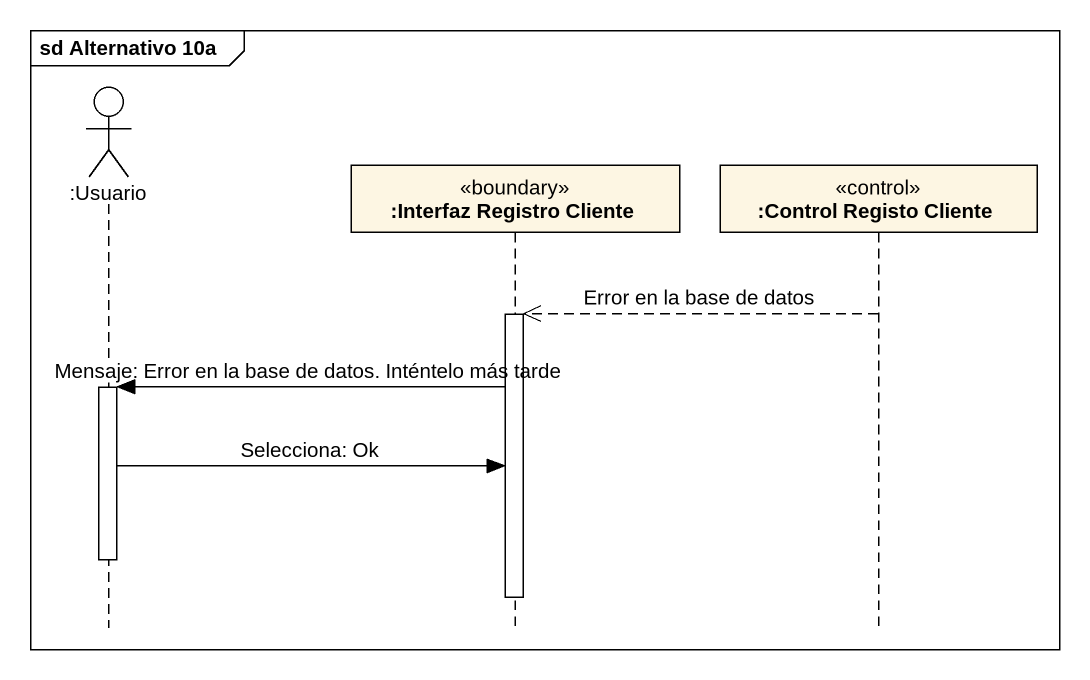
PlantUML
@startuml
mainframe sd Alternativo 10a
hide footbox
actor ":Usuario" as Usuario
participant ":Interfaz Registro Cliente" as Interfaz_Registro_Cliente <<boundary>>
participant ":Control Registo Cliente" as Control_Registo_Cliente <<control>>

Control_Registo_Cliente -->> Interfaz_Registro_Cliente : Error en la base de datos
activate Interfaz_Registro_Cliente
Interfaz_Registro_Cliente -> Usuario : Mensaje: Error en la base de datos. Inténtelo más tarde
activate Usuario
Usuario -> Interfaz_Registro_Cliente : Selecciona: Ok
deactivate Usuario
deactivate Interfaz_Registro_Cliente
@enduml
